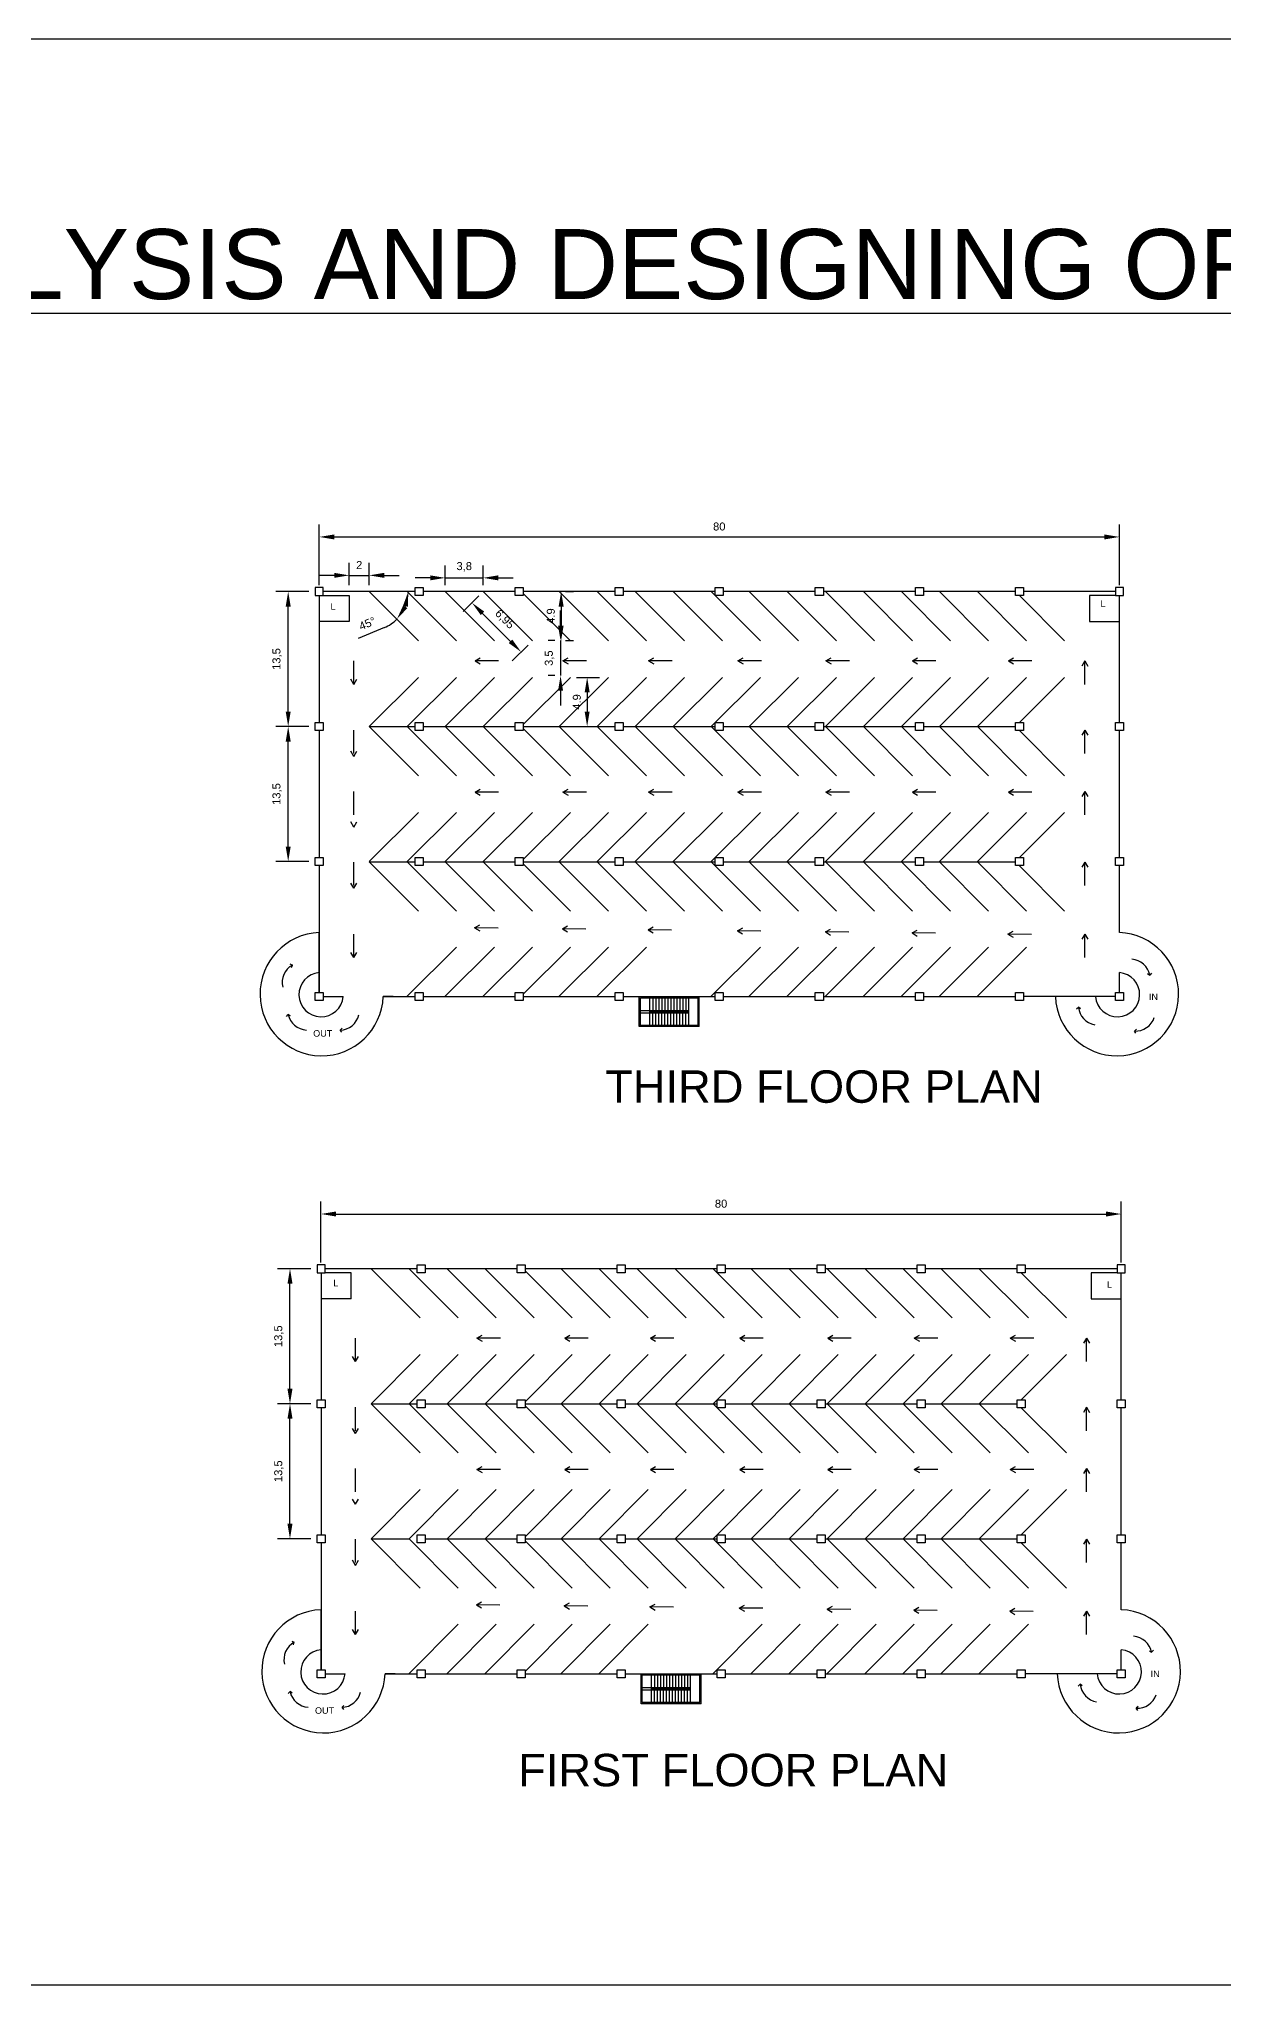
# Model space of a CAD drawing. Header units: metres. Extents: x -406 to 20, y 433 to 628.
# Drawn here: x -284.8 to -166.4, y 433.2 to 627.8 of the extents above; entities that cross this region are included whole.
import ezdxf

# ---------------------------------------------------------------- set-up
doc = ezdxf.new("R2010")
doc.units = ezdxf.units.M
doc.header["$LTSCALE"] = 0.1
doc.styles.get("Standard").update_dxf_attribs({"font": 'arial.ttf'})
doc.dimstyles.new('ISO-25', dxfattribs={"dimtxt": 0.8, "dimasz": 1.5, "dimexe": 1.25, "dimexo": 0.625, "dimtad": 1, "dimtxsty": 'Standard', "dimcen": 2.5, "dimadec": 0, "dimazin": 0, "dimtfac": 1, "dimtmove": 0, "dimatfit": 3, "dimfxl": 1, "dimarcsym": 0})

# ---------------------------------------------------------------- blocks, each defined once
blk = doc.blocks.new('*D3')
at = {"color": 0, "lineweight": -2, "transparency": 16777216}
for p, q in [((-256.63, 505.42), (-256.63, 511.51)), ((-255.13, 510.26), (-178.13, 510.26)), ((-176.63, 505.42), (-176.63, 511.51))]:
    blk.add_line(p, q, dxfattribs=at)
at = {"color": 0, "transparency": 16777216}
for points in [[(-255.13, 510.51), (-255.13, 510.01), (-256.63, 510.26)], [(-178.13, 510.51), (-178.13, 510.01), (-176.63, 510.26)]]:
    blk.add_solid(points, dxfattribs=at)
at = {"layer": 'Defpoints', "color": 0, "transparency": 16777216}
for p in [(-176.63, 510.26), (-256.63, 504.79), (-176.63, 504.79)]:
    blk.add_point(p, dxfattribs=at)
at = {"color": 0, "transparency": 16777216, "insert": (-216.63, 511.29), "char_height": 0.8, "attachment_point": 5}
blk.add_mtext('80', dxfattribs=at)
blk = doc.blocks.new('*D4')
at = {"color": 0, "lineweight": -2, "transparency": 16777216}
for p, q in [((-257.65, 504.79), (-260.98, 504.79)), ((-259.73, 492.79), (-259.73, 503.29)), ((-257.65, 491.29), (-260.98, 491.29))]:
    blk.add_line(p, q, dxfattribs=at)
at = {"color": 0, "transparency": 16777216}
for points in [[(-259.98, 503.29), (-259.48, 503.29), (-259.73, 504.79)], [(-259.98, 492.79), (-259.48, 492.79), (-259.73, 491.29)]]:
    blk.add_solid(points, dxfattribs=at)
at = {"layer": 'Defpoints', "color": 0, "transparency": 16777216}
for p in [(-259.73, 504.79), (-257.03, 504.79), (-257.03, 491.29)]:
    blk.add_point(p, dxfattribs=at)
at = {"color": 0, "transparency": 16777216, "insert": (-260.83, 498.04), "char_height": 0.8, "attachment_point": 5, "rotation": 90}
blk.add_mtext('13,5', dxfattribs=at)
blk = doc.blocks.new('*D5')
at = {"color": 0, "lineweight": -2, "transparency": 16777216}
for p, q in [((-257.65, 491.29), (-260.98, 491.29)), ((-259.73, 479.29), (-259.73, 489.79)), ((-257.65, 477.79), (-260.98, 477.79))]:
    blk.add_line(p, q, dxfattribs=at)
at = {"color": 0, "transparency": 16777216}
for points in [[(-259.98, 489.79), (-259.48, 489.79), (-259.73, 491.29)], [(-259.98, 479.29), (-259.48, 479.29), (-259.73, 477.79)]]:
    blk.add_solid(points, dxfattribs=at)
at = {"layer": 'Defpoints', "color": 0, "transparency": 16777216}
for p in [(-259.73, 491.29), (-257.03, 491.29), (-257.03, 477.79)]:
    blk.add_point(p, dxfattribs=at)
at = {"color": 0, "transparency": 16777216, "insert": (-260.83, 484.54), "char_height": 0.8, "attachment_point": 5, "rotation": 90}
blk.add_mtext('13,5', dxfattribs=at)
blk = doc.blocks.new('*D6')
at = {"color": 0, "lineweight": -2, "transparency": 16777216}
for p, q in [((-256.81, 573.13), (-256.81, 579.21)), ((-255.31, 577.96), (-178.31, 577.96)), ((-176.81, 573.13), (-176.81, 579.21))]:
    blk.add_line(p, q, dxfattribs=at)
at = {"color": 0, "transparency": 16777216}
for points in [[(-255.31, 578.21), (-255.31, 577.71), (-256.81, 577.96)], [(-178.31, 578.21), (-178.31, 577.71), (-176.81, 577.96)]]:
    blk.add_solid(points, dxfattribs=at)
at = {"layer": 'Defpoints', "color": 0, "transparency": 16777216}
for p in [(-176.81, 577.96), (-256.81, 572.5), (-176.81, 572.5)]:
    blk.add_point(p, dxfattribs=at)
at = {"color": 0, "transparency": 16777216, "insert": (-216.81, 579), "char_height": 0.8, "attachment_point": 5}
blk.add_mtext('80', dxfattribs=at)
blk = doc.blocks.new('*D7')
at = {"color": 0, "lineweight": -2, "transparency": 16777216}
for p, q in [((-257.83, 572.5), (-261.16, 572.5)), ((-259.91, 560.5), (-259.91, 571)), ((-257.83, 559), (-261.16, 559))]:
    blk.add_line(p, q, dxfattribs=at)
at = {"color": 0, "transparency": 16777216}
for points in [[(-260.16, 571), (-259.66, 571), (-259.91, 572.5)], [(-260.16, 560.5), (-259.66, 560.5), (-259.91, 559)]]:
    blk.add_solid(points, dxfattribs=at)
at = {"layer": 'Defpoints', "color": 0, "transparency": 16777216}
for p in [(-259.91, 572.5), (-257.21, 572.5), (-257.21, 559)]:
    blk.add_point(p, dxfattribs=at)
at = {"color": 0, "transparency": 16777216, "insert": (-261.01, 565.75), "char_height": 0.8, "attachment_point": 5, "rotation": 90}
blk.add_mtext('13,5', dxfattribs=at)
blk = doc.blocks.new('*D8')
at = {"color": 0, "lineweight": -2, "transparency": 16777216}
for p, q in [((-257.83, 559), (-261.16, 559)), ((-259.91, 547), (-259.91, 557.5)), ((-257.83, 545.5), (-261.16, 545.5))]:
    blk.add_line(p, q, dxfattribs=at)
at = {"color": 0, "transparency": 16777216}
for points in [[(-260.16, 557.5), (-259.66, 557.5), (-259.91, 559)], [(-260.16, 547), (-259.66, 547), (-259.91, 545.5)]]:
    blk.add_solid(points, dxfattribs=at)
at = {"layer": 'Defpoints', "color": 0, "transparency": 16777216}
for p in [(-259.91, 559), (-257.21, 559), (-257.21, 545.5)]:
    blk.add_point(p, dxfattribs=at)
at = {"color": 0, "transparency": 16777216, "insert": (-261.01, 552.25), "char_height": 0.8, "attachment_point": 5, "rotation": 90}
blk.add_mtext('13,5', dxfattribs=at)
blk = doc.blocks.new('*D12')
at = {"color": 0, "lineweight": -2, "transparency": 16777216}
blk.add_line((-250.29, 568.9), (-252.92, 567.79), dxfattribs=at)
for start, end in [(337.1399, 337.8601), (292.8601, 315)]:
    blk.add_arc((-251.81, 572.5), 3.91, start, end, dxfattribs=at)
at = {"color": 0, "transparency": 16777216}
for points in [[(-248.43, 571.08), (-247.94, 570.98), (-247.9, 572.5)], [(-248, 570.84), (-248.41, 571.12), (-249.04, 569.74)]]:
    blk.add_solid(points, dxfattribs=at)
at = {"layer": 'Defpoints', "color": 0, "transparency": 16777216}
for p in [(-256.41, 572.5), (-251.81, 572.5), (-247.21, 572.5), (-248.03, 571.49), (-246.89, 567.58)]:
    blk.add_point(p, dxfattribs=at)
at = {"color": 0, "transparency": 16777216, "insert": (-252, 569.3), "char_height": 0.8, "attachment_point": 5, "rotation": 22.8601}
blk.add_mtext('45°', dxfattribs=at)
blk = doc.blocks.new('*D13')
at = {"color": 0, "lineweight": -2, "transparency": 16777216}
for p, q in [((-244.21, 573.13), (-244.21, 575.12)), ((-240.41, 573.13), (-240.41, 575.12)), ((-245.71, 573.87), (-247.21, 573.87)), ((-244.21, 573.87), (-240.41, 573.87)), ((-238.91, 573.87), (-237.41, 573.87))]:
    blk.add_line(p, q, dxfattribs=at)
at = {"color": 0, "transparency": 16777216}
for points in [[(-245.71, 574.12), (-245.71, 573.62), (-244.21, 573.87)], [(-238.91, 574.12), (-238.91, 573.62), (-240.41, 573.87)]]:
    blk.add_solid(points, dxfattribs=at)
at = {"layer": 'Defpoints', "color": 0, "transparency": 16777216}
for p in [(-244.21, 572.5), (-240.41, 573.87), (-240.41, 572.5)]:
    blk.add_point(p, dxfattribs=at)
at = {"color": 0, "transparency": 16777216, "insert": (-242.31, 574.97), "char_height": 0.8, "attachment_point": 5}
blk.add_mtext('3,8', dxfattribs=at)
blk = doc.blocks.new('*D14')
at = {"color": 0, "lineweight": -2, "transparency": 16777216}
for p, q in [((-240.85, 572.06), (-242.42, 570.49)), ((-240.47, 570.31), (-237.68, 567.52)), ((-235.93, 567.14), (-237.5, 565.57))]:
    blk.add_line(p, q, dxfattribs=at)
at = {"color": 0, "transparency": 16777216}
for points in [[(-240.3, 570.49), (-240.65, 570.14), (-241.53, 571.37)], [(-237.5, 567.69), (-237.85, 567.34), (-236.62, 566.46)]]:
    blk.add_solid(points, dxfattribs=at)
at = {"layer": 'Defpoints', "color": 0, "transparency": 16777216}
for p in [(-240.41, 572.5), (-236.62, 566.46), (-235.49, 567.58)]:
    blk.add_point(p, dxfattribs=at)
at = {"color": 0, "transparency": 16777216, "insert": (-238.29, 569.7), "char_height": 0.8, "attachment_point": 5, "rotation": 315}
blk.add_mtext('6,95', dxfattribs=at)
blk = doc.blocks.new('*D15')
at = {"color": 0, "lineweight": -2, "transparency": 16777216}
for p, q in [((-232.18, 572.5), (-231.37, 572.5)), ((-232.62, 571), (-232.62, 569.09)), ((-232.18, 567.59), (-231.37, 567.59))]:
    blk.add_line(p, q, dxfattribs=at)
at = {"color": 0, "transparency": 16777216}
for points in [[(-232.87, 571), (-232.37, 571), (-232.62, 572.5)], [(-232.87, 569.09), (-232.37, 569.09), (-232.62, 567.59)]]:
    blk.add_solid(points, dxfattribs=at)
at = {"layer": 'Defpoints', "color": 0, "transparency": 16777216}
for p in [(-232.81, 572.5), (-232.81, 567.59), (-232.62, 567.59)]:
    blk.add_point(p, dxfattribs=at)
at = {"color": 0, "transparency": 16777216, "insert": (-233.65, 570.05), "char_height": 0.8, "attachment_point": 5, "rotation": 90}
blk.add_mtext('4.9', dxfattribs=at)
blk = doc.blocks.new('*D17')
at = {"color": 0, "lineweight": -2, "transparency": 16777216}
for p, q in [((-232.68, 569.09), (-232.68, 570.59)), ((-233.24, 567.59), (-233.93, 567.59)), ((-232.68, 567.59), (-232.68, 564.09)), ((-233.24, 564.09), (-233.93, 564.09)), ((-232.68, 562.59), (-232.68, 561.09))]:
    blk.add_line(p, q, dxfattribs=at)
at = {"color": 0, "transparency": 16777216}
for points in [[(-232.93, 569.09), (-232.43, 569.09), (-232.68, 567.59)], [(-232.93, 562.59), (-232.43, 562.59), (-232.68, 564.09)]]:
    blk.add_solid(points, dxfattribs=at)
at = {"layer": 'Defpoints', "color": 0, "transparency": 16777216}
for p in [(-232.62, 567.59), (-232.68, 564.09), (-232.62, 564.09)]:
    blk.add_point(p, dxfattribs=at)
at = {"color": 0, "transparency": 16777216, "insert": (-233.78, 565.84), "char_height": 0.8, "attachment_point": 5, "rotation": 90}
blk.add_mtext('3,5', dxfattribs=at)
blk = doc.blocks.new('*D20')
at = {"color": 0, "lineweight": -2, "transparency": 16777216}
for p, q in [((-231.07, 563.92), (-228.77, 563.92)), ((-230.02, 562.42), (-230.02, 560.5)), ((-231.07, 559), (-228.77, 559))]:
    blk.add_line(p, q, dxfattribs=at)
at = {"color": 0, "transparency": 16777216}
for points in [[(-230.27, 562.42), (-229.77, 562.42), (-230.02, 563.92)], [(-230.27, 560.5), (-229.77, 560.5), (-230.02, 559)]]:
    blk.add_solid(points, dxfattribs=at)
at = {"layer": 'Defpoints', "color": 0, "transparency": 16777216}
for p in [(-231.69, 563.92), (-231.69, 559), (-230.02, 559)]:
    blk.add_point(p, dxfattribs=at)
at = {"color": 0, "transparency": 16777216, "insert": (-231.05, 561.46), "char_height": 0.8, "attachment_point": 5, "rotation": 90}
blk.add_mtext('4.9', dxfattribs=at)
blk = doc.blocks.new('*D21')
at = {"color": 0, "lineweight": -2, "transparency": 16777216}
for p, q in [((-255.31, 574.12), (-256.81, 574.12)), ((-253.81, 573.13), (-253.81, 575.37)), ((-253.81, 574.12), (-251.81, 574.12)), ((-251.81, 573.13), (-251.81, 575.37)), ((-250.31, 574.12), (-248.81, 574.12)), ((-373.15, 505.33), (-373.15, 508.83)), ((-363.15, 505.33), (-363.15, 508.83)), ((-364.65, 507.58), (-371.65, 507.58))]:
    blk.add_line(p, q, dxfattribs=at)
at = {"color": 0, "transparency": 16777216}
for points in [[(-255.31, 574.37), (-255.31, 573.87), (-253.81, 574.12)], [(-250.31, 574.37), (-250.31, 573.87), (-251.81, 574.12)], [(-371.65, 507.83), (-371.65, 507.33), (-373.15, 507.58)], [(-364.65, 507.83), (-364.65, 507.33), (-363.15, 507.58)]]:
    blk.add_solid(points, dxfattribs=at)
at = {"layer": 'Defpoints', "color": 0, "transparency": 16777216}
for p in [(-251.81, 574.12), (-253.81, 572.5), (-251.81, 572.5), (-373.15, 507.58), (-373.15, 504.71), (-363.15, 504.71)]:
    blk.add_point(p, dxfattribs=at)
at = {"color": 0, "transparency": 16777216, "char_height": 0.8, "attachment_point": 5}
for s, insert in [('2', (-252.81, 575.15)), ('10', (-368.15, 508.61))]:
    blk.add_mtext(s, dxfattribs=dict(at, insert=insert))

msp = doc.modelspace()

# ---------------------------------------------------------------- linework, layer by layer
for p, q in [((-247.206, 572.5), (-256.406, 572.5)), ((-251.806, 572.5), (-246.89, 567.585)), ((-248.006, 572.5), (-243.09, 567.585)), ((-237.206, 572.5), (-246.406, 572.5)), ((-244.206, 572.5), (-239.29, 567.585)), ((-240.406, 572.5), (-235.49, 567.585)), ((-227.206, 572.5), (-236.406, 572.5)), ((-236.406, 572.3), (-231.69, 567.585)), ((-232.806, 572.5), (-227.89, 567.585)), ((-229.006, 572.5), (-224.09, 567.585)), ((-217.206, 572.5), (-226.406, 572.5)), ((-225.206, 572.5), (-220.29, 567.585)), ((-221.406, 572.5), (-216.49, 567.585)), ((-217.606, 572.5), (-212.69, 567.585)), ((-207.206, 572.5), (-216.406, 572.5)), ((-213.806, 572.5), (-208.89, 567.585)), ((-210.006, 572.5), (-205.09, 567.585)), ((-197.206, 572.5), (-206.406, 572.5)), ((-206.206, 572.5), (-201.29, 567.585)), ((-202.406, 572.5), (-197.49, 567.585)), ((-198.606, 572.5), (-193.69, 567.585)), ((-187.206, 572.5), (-196.406, 572.5)), ((-194.806, 572.5), (-189.89, 567.585)), ((-191.006, 572.5), (-186.09, 567.585)), ((-177.206, 572.5), (-186.406, 572.5)), ((-256.806, 572.1), (-256.806, 559.4)), ((-256.406, 572.1), (-253.806, 572.1)), ((-253.806, 572.1), (-253.806, 569.5)), ((-186.806, 572.1), (-182.29, 567.585)), ((-177.206, 572.1), (-179.806, 572.1)), ((-179.806, 572.1), (-179.806, 569.5)), ((-176.806, 559.4), (-176.806, 572.1)), ((-253.806, 569.5), (-256.806, 569.5)), ((-179.806, 569.5), (-176.806, 569.5)), ((-253.347, 563.22), (-253.347, 565.566)), ((-241.223, 565.566), (-240.711, 565.867)), ((-238.877, 565.566), (-241.223, 565.566)), ((-241.223, 565.566), (-240.711, 565.265)), ((-232.438, 565.566), (-231.926, 565.867)), ((-230.092, 565.566), (-232.438, 565.566)), ((-232.438, 565.566), (-231.926, 565.265)), ((-223.877, 565.566), (-223.366, 565.867)), ((-221.531, 565.566), (-223.877, 565.566)), ((-223.877, 565.566), (-223.366, 565.265)), ((-214.94, 565.566), (-214.428, 565.867)), ((-212.594, 565.566), (-214.94, 565.566)), ((-214.94, 565.566), (-214.428, 565.265)), ((-206.15, 565.566), (-205.638, 565.867)), ((-203.804, 565.566), (-206.15, 565.566)), ((-206.15, 565.566), (-205.638, 565.265)), ((-197.49, 565.566), (-196.978, 565.867)), ((-195.144, 565.566), (-197.49, 565.566)), ((-197.49, 565.566), (-196.978, 565.265)), ((-187.898, 565.566), (-187.386, 565.867)), ((-185.552, 565.566), (-187.898, 565.566)), ((-187.898, 565.566), (-187.386, 565.265)), ((-180.264, 565.566), (-180.565, 565.054)), ((-180.264, 563.22), (-180.264, 565.566)), ((-180.264, 565.566), (-179.964, 565.054)), ((-253.347, 563.22), (-253.648, 563.732)), ((-253.347, 563.22), (-253.046, 563.732)), ((-251.806, 559), (-246.89, 563.916)), ((-248.006, 559), (-243.09, 563.916)), ((-244.206, 559), (-239.29, 563.916)), ((-240.406, 559), (-235.49, 563.916)), ((-236.406, 559.2), (-231.69, 563.916)), ((-232.806, 559), (-227.89, 563.916)), ((-229.006, 559), (-224.09, 563.916)), ((-225.206, 559), (-220.29, 563.916)), ((-221.406, 559), (-216.49, 563.916)), ((-217.606, 559), (-212.69, 563.916)), ((-213.806, 559), (-208.89, 563.916)), ((-210.006, 559), (-205.09, 563.916)), ((-206.206, 559), (-201.29, 563.916)), ((-202.406, 559), (-197.49, 563.916)), ((-198.606, 559), (-193.69, 563.916)), ((-194.806, 559), (-189.89, 563.916)), ((-191.006, 559), (-186.09, 563.916)), ((-186.806, 559.4), (-182.29, 563.916)), ((-256.806, 558.6), (-256.806, 545.9)), ((-253.347, 556.297), (-253.347, 558.643)), ((-251.806, 559), (-248.006, 559)), ((-251.806, 559), (-246.89, 554.085)), ((-248.006, 559), (-247.206, 559)), ((-248.006, 559), (-243.09, 554.085)), ((-246.406, 559), (-237.206, 559)), ((-244.206, 559), (-239.29, 554.085)), ((-240.406, 559), (-235.49, 554.085)), ((-236.406, 559), (-227.206, 559)), ((-236.406, 558.8), (-231.69, 554.085)), ((-232.806, 559), (-227.89, 554.085)), ((-229.006, 559), (-224.09, 554.085)), ((-226.406, 559), (-217.206, 559)), ((-225.206, 559), (-220.29, 554.085)), ((-221.406, 559), (-216.49, 554.085)), ((-217.606, 559), (-212.69, 554.085)), ((-216.406, 559), (-207.206, 559)), ((-213.806, 559), (-208.89, 554.085)), ((-210.006, 559), (-205.09, 554.085)), ((-206.406, 559), (-197.206, 559)), ((-206.206, 559), (-201.29, 554.085)), ((-202.406, 559), (-197.49, 554.085)), ((-198.606, 559), (-193.69, 554.085)), ((-196.406, 559), (-187.206, 559)), ((-194.806, 559), (-189.89, 554.085)), ((-191.006, 559), (-186.09, 554.085)), ((-186.806, 558.6), (-182.29, 554.085)), ((-180.264, 558.643), (-180.565, 558.131)), ((-180.264, 556.297), (-180.264, 558.643)), ((-180.264, 558.643), (-179.964, 558.131)), ((-176.806, 545.9), (-176.806, 558.6)), ((-253.347, 556.015), (-253.648, 556.526)), ((-253.347, 556.015), (-253.046, 556.526)), ((-241.223, 552.435), (-240.711, 552.736)), ((-232.438, 552.435), (-231.926, 552.736)), ((-223.877, 552.435), (-223.366, 552.736)), ((-214.94, 552.435), (-214.428, 552.736)), ((-206.15, 552.435), (-205.638, 552.736)), ((-197.49, 552.435), (-196.978, 552.736)), ((-187.898, 552.435), (-187.386, 552.736)), ((-253.347, 550.172), (-253.347, 552.518)), ((-238.877, 552.435), (-241.223, 552.435)), ((-241.223, 552.435), (-240.711, 552.134)), ((-230.092, 552.435), (-232.438, 552.435)), ((-232.438, 552.435), (-231.926, 552.134)), ((-221.531, 552.435), (-223.877, 552.435)), ((-223.877, 552.435), (-223.366, 552.134)), ((-212.594, 552.435), (-214.94, 552.435)), ((-214.94, 552.435), (-214.428, 552.134)), ((-203.804, 552.435), (-206.15, 552.435)), ((-206.15, 552.435), (-205.638, 552.134)), ((-195.144, 552.435), (-197.49, 552.435)), ((-197.49, 552.435), (-196.978, 552.134)), ((-185.552, 552.435), (-187.898, 552.435)), ((-187.898, 552.435), (-187.386, 552.134)), ((-180.264, 552.518), (-180.565, 552.007)), ((-180.264, 550.172), (-180.264, 552.518)), ((-180.264, 552.518), (-179.964, 552.007)), ((-253.347, 548.953), (-253.648, 549.464)), ((-253.347, 548.953), (-253.046, 549.464)), ((-251.806, 545.5), (-246.89, 550.416)), ((-248.006, 545.5), (-243.09, 550.416)), ((-244.206, 545.5), (-239.29, 550.416)), ((-240.406, 545.5), (-235.49, 550.416)), ((-236.406, 545.7), (-231.69, 550.416)), ((-232.806, 545.5), (-227.89, 550.416)), ((-229.006, 545.5), (-224.09, 550.416)), ((-225.206, 545.5), (-220.29, 550.416)), ((-221.406, 545.5), (-216.49, 550.416)), ((-217.606, 545.5), (-212.69, 550.416)), ((-213.806, 545.5), (-208.89, 550.416)), ((-210.006, 545.5), (-205.09, 550.416)), ((-206.206, 545.5), (-201.29, 550.416)), ((-202.406, 545.5), (-197.49, 550.416)), ((-198.606, 545.5), (-193.69, 550.416)), ((-194.806, 545.5), (-189.89, 550.416)), ((-191.006, 545.5), (-186.09, 550.416)), ((-186.806, 545.9), (-182.29, 550.416)), ((-256.806, 545.1), (-256.806, 532.4)), ((-253.347, 543.11), (-253.347, 545.456)), ((-251.806, 545.473), (-248.006, 545.473)), ((-251.806, 545.473), (-246.89, 540.557)), ((-248.006, 545.473), (-247.206, 545.473)), ((-248.006, 545.473), (-243.09, 540.557)), ((-246.406, 545.473), (-237.206, 545.473)), ((-244.206, 545.473), (-239.29, 540.557)), ((-240.406, 545.473), (-235.49, 540.557)), ((-236.406, 545.473), (-227.206, 545.473)), ((-236.406, 545.273), (-231.69, 540.557)), ((-232.806, 545.473), (-227.89, 540.557)), ((-229.006, 545.473), (-224.09, 540.557)), ((-226.406, 545.473), (-217.206, 545.473)), ((-225.206, 545.473), (-220.29, 540.557)), ((-221.406, 545.473), (-216.49, 540.557)), ((-217.606, 545.473), (-212.69, 540.557)), ((-216.406, 545.473), (-207.206, 545.473)), ((-213.806, 545.473), (-208.89, 540.557)), ((-210.006, 545.473), (-205.09, 540.557)), ((-206.406, 545.473), (-197.206, 545.473)), ((-206.206, 545.473), (-201.29, 540.557)), ((-202.406, 545.473), (-197.49, 540.557)), ((-198.606, 545.473), (-193.69, 540.557)), ((-196.406, 545.473), (-187.206, 545.473)), ((-194.806, 545.473), (-189.89, 540.557)), ((-191.006, 545.473), (-186.09, 540.557)), ((-186.806, 545.073), (-182.29, 540.557)), ((-180.264, 545.456), (-180.565, 544.945)), ((-180.264, 543.11), (-180.264, 545.456)), ((-180.264, 545.456), (-179.964, 544.945)), ((-176.806, 538.4), (-176.806, 545.1)), ((-253.347, 542.828), (-253.648, 543.34)), ((-253.347, 542.828), (-253.046, 543.34)), ((-241.268, 538.882), (-240.752, 539.177)), ((-232.483, 538.777), (-231.968, 539.072)), ((-256.806, 534.4), (-256.806, 538.4)), ((-253.347, 535.905), (-253.347, 538.251)), ((-238.922, 538.854), (-241.268, 538.882)), ((-241.268, 538.882), (-240.76, 538.575)), ((-230.137, 538.749), (-232.483, 538.777)), ((-232.483, 538.777), (-231.975, 538.47)), ((-223.924, 538.674), (-223.408, 538.969)), ((-221.578, 538.646), (-223.924, 538.674)), ((-223.924, 538.674), (-223.415, 538.367)), ((-214.987, 538.567), (-214.471, 538.862)), ((-212.641, 538.539), (-214.987, 538.567)), ((-214.987, 538.567), (-214.479, 538.26)), ((-206.198, 538.462), (-205.682, 538.757)), ((-203.852, 538.434), (-206.198, 538.462)), ((-206.198, 538.462), (-205.69, 538.155)), ((-197.538, 538.358), (-197.023, 538.653)), ((-195.192, 538.33), (-197.538, 538.358)), ((-197.538, 538.358), (-197.03, 538.051)), ((-187.946, 538.243), (-187.431, 538.538)), ((-185.601, 538.215), (-187.946, 538.243)), ((-187.946, 538.243), (-187.438, 537.936)), ((-180.264, 538.251), (-180.565, 537.739)), ((-180.264, 535.905), (-180.264, 538.251)), ((-180.264, 538.251), (-179.964, 537.739)), ((-259.731, 535.262), (-259.49, 535.149)), ((-259.563, 534.893), (-259.49, 535.149)), ((-253.347, 535.905), (-253.648, 536.417)), ((-253.347, 535.905), (-253.046, 536.417)), ((-248.006, 532.028), (-243.09, 536.944)), ((-244.206, 532.028), (-239.29, 536.944)), ((-240.406, 532.028), (-235.49, 536.944)), ((-236.406, 532.228), (-231.69, 536.944)), ((-232.806, 532.028), (-227.89, 536.944)), ((-229.006, 532.028), (-224.09, 536.944)), ((-217.606, 532.028), (-212.69, 536.944)), ((-213.806, 532.028), (-208.89, 536.944)), ((-210.006, 532.028), (-205.09, 536.944)), ((-206.206, 532.028), (-201.29, 536.944)), ((-202.406, 532.028), (-197.49, 536.944)), ((-198.606, 532.028), (-193.69, 536.944)), ((-194.806, 532.028), (-189.89, 536.944)), ((-191.006, 532.028), (-186.09, 536.944)), ((-256.806, 532.4), (-256.806, 534.4)), ((-176.806, 532.4), (-176.806, 534.4)), ((-173.99, 534.297), (-173.768, 534.149)), ((-173.587, 534.344), (-173.768, 534.149)), ((-256.406, 532), (-254.406, 532)), ((-249.406, 532), (-250.406, 532)), ((-250.406, 532), (-247.206, 532)), ((-246.406, 532), (-237.206, 532)), ((-236.406, 532), (-227.206, 532)), ((-226.406, 532), (-217.206, 532)), ((-224.806, 529), (-224.806, 532)), ((-224.691, 531.885), (-218.921, 531.885)), ((-224.691, 529.115), (-224.691, 531.885)), ((-223.756, 530.385), (-223.756, 531.885)), ((-223.456, 531.885), (-223.456, 530.615)), ((-223.156, 531.885), (-223.156, 530.615)), ((-222.856, 531.885), (-222.856, 530.615)), ((-222.556, 531.885), (-222.556, 530.615)), ((-222.256, 531.885), (-222.256, 530.615)), ((-221.956, 531.885), (-221.956, 530.615)), ((-221.656, 531.885), (-221.656, 530.615)), ((-221.356, 531.885), (-221.356, 530.615)), ((-221.056, 531.885), (-221.056, 530.615)), ((-220.756, 531.885), (-220.756, 530.615)), ((-220.456, 531.885), (-220.456, 530.615)), ((-220.156, 531.885), (-220.156, 530.615)), ((-219.856, 529.115), (-219.856, 531.885)), ((-218.921, 529.115), (-218.921, 531.885)), ((-218.806, 529), (-218.806, 532)), ((-216.406, 532), (-207.206, 532)), ((-206.406, 532), (-197.206, 532)), ((-196.406, 532), (-187.206, 532)), ((-177.206, 532), (-186.406, 532)), ((-260.085, 530.019), (-259.907, 530.217)), ((-259.683, 530.072), (-259.907, 530.217)), ((-224.691, 530.615), (-219.856, 530.615)), ((-224.691, 530.385), (-219.856, 530.385)), ((-223.756, 530.5), (-219.856, 530.5)), ((-223.756, 529.115), (-223.756, 530.385)), ((-223.456, 529.115), (-223.456, 530.385)), ((-223.156, 529.115), (-223.156, 530.385)), ((-222.856, 529.115), (-222.856, 530.385)), ((-222.556, 529.115), (-222.556, 530.385)), ((-222.256, 529.115), (-222.256, 530.385)), ((-221.956, 529.115), (-221.956, 530.385)), ((-221.656, 529.115), (-221.656, 530.385)), ((-221.356, 529.115), (-221.356, 530.385)), ((-221.056, 529.115), (-221.056, 530.385)), ((-220.756, 529.115), (-220.756, 530.385)), ((-220.456, 529.115), (-220.456, 530.385)), ((-220.156, 529.115), (-220.156, 530.385)), ((-181.101, 530.771), (-180.901, 530.948)), ((-180.695, 530.779), (-180.901, 530.948)), ((-254.523, 528.837), (-254.704, 528.641)), ((-254.54, 528.431), (-254.704, 528.641)), ((-218.806, 529), (-224.806, 529)), ((-218.921, 529.115), (-224.691, 529.115)), ((-175.102, 528.733), (-175.3, 528.554)), ((-175.155, 528.33), (-175.3, 528.554)), ((-256.626, 504.394), (-256.626, 491.694)), ((-247.026, 504.794), (-256.226, 504.794)), ((-253.626, 504.394), (-256.226, 504.394)), ((-253.626, 501.794), (-253.626, 504.394)), ((-251.626, 504.794), (-246.71, 499.878)), ((-247.826, 504.794), (-242.91, 499.878)), ((-237.026, 504.794), (-246.226, 504.794)), ((-244.026, 504.794), (-239.11, 499.878)), ((-240.226, 504.794), (-235.31, 499.878)), ((-227.026, 504.794), (-236.226, 504.794)), ((-236.226, 504.594), (-231.51, 499.878)), ((-232.626, 504.794), (-227.71, 499.878)), ((-228.826, 504.794), (-223.91, 499.878)), ((-217.026, 504.794), (-226.226, 504.794)), ((-225.026, 504.794), (-220.11, 499.878)), ((-221.226, 504.794), (-216.31, 499.878)), ((-217.426, 504.794), (-212.51, 499.878)), ((-207.026, 504.794), (-216.226, 504.794)), ((-213.626, 504.794), (-208.71, 499.878)), ((-209.826, 504.794), (-204.91, 499.878)), ((-197.026, 504.794), (-206.226, 504.794)), ((-206.026, 504.794), (-201.11, 499.878)), ((-202.226, 504.794), (-197.31, 499.878)), ((-198.426, 504.794), (-193.51, 499.878)), ((-187.026, 504.794), (-196.226, 504.794)), ((-194.626, 504.794), (-189.71, 499.878)), ((-190.826, 504.794), (-185.91, 499.878)), ((-186.626, 504.394), (-182.11, 499.878)), ((-177.026, 504.794), (-186.226, 504.794)), ((-177.026, 504.394), (-179.626, 504.394)), ((-179.626, 504.394), (-179.626, 501.794)), ((-176.626, 491.694), (-176.626, 504.394)), ((-253.626, 501.794), (-256.626, 501.794)), ((-179.626, 501.794), (-176.626, 501.794)), ((-253.167, 495.513), (-253.167, 497.859)), ((-241.042, 497.859), (-240.531, 498.16)), ((-238.696, 497.859), (-241.042, 497.859)), ((-241.042, 497.859), (-240.531, 497.558)), ((-232.257, 497.859), (-231.746, 498.16)), ((-229.911, 497.859), (-232.257, 497.859)), ((-232.257, 497.859), (-231.746, 497.558)), ((-223.697, 497.859), (-223.185, 498.16)), ((-221.351, 497.859), (-223.697, 497.859)), ((-223.697, 497.859), (-223.185, 497.558)), ((-214.76, 497.859), (-214.248, 498.16)), ((-212.413, 497.859), (-214.76, 497.859)), ((-214.76, 497.859), (-214.248, 497.558)), ((-205.97, 497.859), (-205.458, 498.16)), ((-203.624, 497.859), (-205.97, 497.859)), ((-205.97, 497.859), (-205.458, 497.558)), ((-197.31, 497.859), (-196.798, 498.16)), ((-194.964, 497.859), (-197.31, 497.859)), ((-197.31, 497.859), (-196.798, 497.558)), ((-187.717, 497.859), (-187.205, 498.16)), ((-185.371, 497.859), (-187.717, 497.859)), ((-187.717, 497.859), (-187.205, 497.558)), ((-180.084, 497.859), (-180.385, 497.347)), ((-180.084, 495.513), (-180.084, 497.859)), ((-180.084, 497.859), (-179.783, 497.347)), ((-253.167, 495.513), (-253.468, 496.025)), ((-253.167, 495.513), (-252.866, 496.025)), ((-251.626, 491.294), (-246.71, 496.21)), ((-247.826, 491.294), (-242.91, 496.21)), ((-244.026, 491.294), (-239.11, 496.21)), ((-240.226, 491.294), (-235.31, 496.21)), ((-236.226, 491.494), (-231.51, 496.21)), ((-232.626, 491.294), (-227.71, 496.21)), ((-228.826, 491.294), (-223.91, 496.21)), ((-225.026, 491.294), (-220.11, 496.21)), ((-221.226, 491.294), (-216.31, 496.21)), ((-217.426, 491.294), (-212.51, 496.21)), ((-213.626, 491.294), (-208.71, 496.21)), ((-209.826, 491.294), (-204.91, 496.21)), ((-206.026, 491.294), (-201.11, 496.21)), ((-202.226, 491.294), (-197.31, 496.21)), ((-198.426, 491.294), (-193.51, 496.21)), ((-194.626, 491.294), (-189.71, 496.21)), ((-190.826, 491.294), (-185.91, 496.21)), ((-186.626, 491.694), (-182.11, 496.21)), ((-256.626, 490.894), (-256.626, 478.194)), ((-253.167, 488.59), (-253.167, 490.936)), ((-251.626, 491.294), (-246.71, 486.378)), ((-251.626, 491.294), (-247.826, 491.294)), ((-247.826, 491.294), (-242.91, 486.378)), ((-247.826, 491.294), (-247.026, 491.294)), ((-246.226, 491.294), (-237.026, 491.294)), ((-244.026, 491.294), (-239.11, 486.378)), ((-240.226, 491.294), (-235.31, 486.378)), ((-236.226, 491.294), (-227.026, 491.294)), ((-236.226, 491.094), (-231.51, 486.378)), ((-232.626, 491.294), (-227.71, 486.378)), ((-228.826, 491.294), (-223.91, 486.378)), ((-226.226, 491.294), (-217.026, 491.294)), ((-225.026, 491.294), (-220.11, 486.378)), ((-221.226, 491.294), (-216.31, 486.378)), ((-217.426, 491.294), (-212.51, 486.378)), ((-216.226, 491.294), (-207.026, 491.294)), ((-213.626, 491.294), (-208.71, 486.378)), ((-209.826, 491.294), (-204.91, 486.378)), ((-206.226, 491.294), (-197.026, 491.294)), ((-206.026, 491.294), (-201.11, 486.378)), ((-202.226, 491.294), (-197.31, 486.378)), ((-198.426, 491.294), (-193.51, 486.378)), ((-196.226, 491.294), (-187.026, 491.294)), ((-194.626, 491.294), (-189.71, 486.378)), ((-190.826, 491.294), (-185.91, 486.378)), ((-186.626, 490.894), (-182.11, 486.378)), ((-180.084, 490.936), (-180.385, 490.424)), ((-180.084, 488.59), (-180.084, 490.936)), ((-180.084, 490.936), (-179.783, 490.424)), ((-176.626, 478.194), (-176.626, 490.894)), ((-253.167, 488.308), (-253.468, 488.82)), ((-253.167, 488.308), (-252.866, 488.82)), ((-253.167, 482.466), (-253.167, 484.812)), ((-241.042, 484.728), (-240.531, 485.029)), ((-238.696, 484.728), (-241.042, 484.728)), ((-241.042, 484.728), (-240.531, 484.427)), ((-232.257, 484.728), (-231.746, 485.029)), ((-229.911, 484.728), (-232.257, 484.728)), ((-232.257, 484.728), (-231.746, 484.427)), ((-223.697, 484.728), (-223.185, 485.029)), ((-221.351, 484.728), (-223.697, 484.728)), ((-223.697, 484.728), (-223.185, 484.427)), ((-214.76, 484.728), (-214.248, 485.029)), ((-212.413, 484.728), (-214.76, 484.728)), ((-214.76, 484.728), (-214.248, 484.427)), ((-205.97, 484.728), (-205.458, 485.029)), ((-203.624, 484.728), (-205.97, 484.728)), ((-205.97, 484.728), (-205.458, 484.427)), ((-197.31, 484.728), (-196.798, 485.029)), ((-194.964, 484.728), (-197.31, 484.728)), ((-197.31, 484.728), (-196.798, 484.427)), ((-187.717, 484.728), (-187.205, 485.029)), ((-185.371, 484.728), (-187.717, 484.728)), ((-187.717, 484.728), (-187.205, 484.427)), ((-180.084, 484.812), (-180.385, 484.3)), ((-180.084, 482.466), (-180.084, 484.812)), ((-180.084, 484.812), (-179.783, 484.3)), ((-251.626, 477.794), (-246.71, 482.71)), ((-247.826, 477.794), (-242.91, 482.71)), ((-244.026, 477.794), (-239.11, 482.71)), ((-240.226, 477.794), (-235.31, 482.71)), ((-236.226, 477.994), (-231.51, 482.71)), ((-232.626, 477.794), (-227.71, 482.71)), ((-228.826, 477.794), (-223.91, 482.71)), ((-225.026, 477.794), (-220.11, 482.71)), ((-221.226, 477.794), (-216.31, 482.71)), ((-217.426, 477.794), (-212.51, 482.71)), ((-213.626, 477.794), (-208.71, 482.71)), ((-209.826, 477.794), (-204.91, 482.71)), ((-206.026, 477.794), (-201.11, 482.71)), ((-202.226, 477.794), (-197.31, 482.71)), ((-198.426, 477.794), (-193.51, 482.71)), ((-194.626, 477.794), (-189.71, 482.71)), ((-190.826, 477.794), (-185.91, 482.71)), ((-186.626, 478.194), (-182.11, 482.71)), ((-253.167, 481.246), (-253.468, 481.758)), ((-253.167, 481.246), (-252.866, 481.758)), ((-256.626, 477.394), (-256.626, 464.694)), ((-253.167, 475.404), (-253.167, 477.75)), ((-251.626, 477.766), (-246.71, 472.85)), ((-251.626, 477.766), (-247.826, 477.766)), ((-247.826, 477.766), (-242.91, 472.85)), ((-246.226, 477.766), (-237.026, 477.766)), ((-244.026, 477.766), (-239.11, 472.85)), ((-240.226, 477.766), (-235.31, 472.85)), ((-236.226, 477.766), (-227.026, 477.766)), ((-236.226, 477.566), (-231.51, 472.85)), ((-232.626, 477.766), (-227.71, 472.85)), ((-228.826, 477.766), (-223.91, 472.85)), ((-226.226, 477.766), (-217.026, 477.766)), ((-225.026, 477.766), (-220.11, 472.85)), ((-221.226, 477.766), (-216.31, 472.85)), ((-217.426, 477.766), (-212.51, 472.85)), ((-216.226, 477.766), (-207.026, 477.766)), ((-213.626, 477.766), (-208.71, 472.85)), ((-209.826, 477.766), (-204.91, 472.85)), ((-206.226, 477.766), (-197.026, 477.766)), ((-206.026, 477.766), (-201.11, 472.85)), ((-202.226, 477.766), (-197.31, 472.85)), ((-198.426, 477.766), (-193.51, 472.85)), ((-196.226, 477.766), (-187.026, 477.766)), ((-194.626, 477.766), (-189.71, 472.85)), ((-190.826, 477.766), (-185.91, 472.85)), ((-186.626, 477.366), (-182.11, 472.85)), ((-180.084, 477.75), (-180.385, 477.238)), ((-180.084, 475.404), (-180.084, 477.75)), ((-180.084, 477.75), (-179.783, 477.238)), ((-176.626, 470.694), (-176.626, 477.394)), ((-253.167, 475.122), (-253.468, 475.633)), ((-253.167, 475.122), (-252.866, 475.633)), ((-241.087, 471.176), (-240.572, 471.47)), ((-238.741, 471.147), (-241.087, 471.176)), ((-241.087, 471.176), (-240.579, 470.869)), ((-232.303, 471.07), (-231.788, 471.365)), ((-229.957, 471.042), (-232.303, 471.07)), ((-232.303, 471.07), (-231.795, 470.763)), ((-223.743, 470.968), (-223.228, 471.263)), ((-221.397, 470.94), (-223.743, 470.968)), ((-223.743, 470.968), (-223.235, 470.661)), ((-214.806, 470.861), (-214.291, 471.155)), ((-206.017, 470.755), (-205.502, 471.05)), ((-197.358, 470.652), (-196.842, 470.946)), ((-256.626, 466.694), (-256.626, 470.694)), ((-253.167, 468.199), (-253.167, 470.545)), ((-247.826, 464.321), (-242.91, 469.237)), ((-244.026, 464.321), (-239.11, 469.237)), ((-240.226, 464.321), (-235.31, 469.237)), ((-236.226, 464.521), (-231.51, 469.237)), ((-232.626, 464.321), (-227.71, 469.237)), ((-228.826, 464.321), (-223.91, 469.237)), ((-217.426, 464.321), (-212.51, 469.237)), ((-212.46, 470.833), (-214.806, 470.861)), ((-214.806, 470.861), (-214.298, 470.554)), ((-213.626, 464.321), (-208.71, 469.237)), ((-209.826, 464.321), (-204.91, 469.237)), ((-206.026, 464.321), (-201.11, 469.237)), ((-203.671, 470.727), (-206.017, 470.755)), ((-206.017, 470.755), (-205.509, 470.448)), ((-202.226, 464.321), (-197.31, 469.237)), ((-198.426, 464.321), (-193.51, 469.237)), ((-195.012, 470.624), (-197.358, 470.652)), ((-197.358, 470.652), (-196.85, 470.345)), ((-194.626, 464.321), (-189.71, 469.237)), ((-190.826, 464.321), (-185.91, 469.237)), ((-187.766, 470.537), (-187.251, 470.832)), ((-185.42, 470.509), (-187.766, 470.537)), ((-187.766, 470.537), (-187.258, 470.23)), ((-180.084, 470.545), (-180.385, 470.033)), ((-180.084, 468.199), (-180.084, 470.545)), ((-180.084, 470.545), (-179.783, 470.033)), ((-259.551, 467.555), (-259.309, 467.442)), ((-259.382, 467.186), (-259.309, 467.442)), ((-253.167, 468.199), (-253.468, 468.71)), ((-253.167, 468.199), (-252.866, 468.71)), ((-256.626, 464.694), (-256.626, 466.694)), ((-176.626, 464.694), (-176.626, 466.694)), ((-173.81, 466.59), (-173.588, 466.442)), ((-173.407, 466.638), (-173.588, 466.442)), ((-256.226, 464.294), (-254.226, 464.294)), ((-249.226, 464.294), (-250.226, 464.294)), ((-250.226, 464.294), (-247.026, 464.294)), ((-246.226, 464.294), (-237.026, 464.294)), ((-236.226, 464.294), (-227.026, 464.294)), ((-226.226, 464.294), (-217.026, 464.294)), ((-224.626, 461.294), (-224.626, 464.294)), ((-224.511, 464.179), (-218.741, 464.179)), ((-224.511, 461.409), (-224.511, 464.179)), ((-223.576, 462.679), (-223.576, 464.179)), ((-223.276, 464.179), (-223.276, 462.909)), ((-222.976, 464.179), (-222.976, 462.909)), ((-222.676, 464.179), (-222.676, 462.909)), ((-222.376, 464.179), (-222.376, 462.909)), ((-222.076, 464.179), (-222.076, 462.909)), ((-221.776, 464.179), (-221.776, 462.909)), ((-221.476, 464.179), (-221.476, 462.909)), ((-221.176, 464.179), (-221.176, 462.909)), ((-220.876, 464.179), (-220.876, 462.909)), ((-220.576, 464.179), (-220.576, 462.909)), ((-220.276, 464.179), (-220.276, 462.909)), ((-219.976, 464.179), (-219.976, 462.909)), ((-219.676, 461.409), (-219.676, 464.179)), ((-218.741, 461.409), (-218.741, 464.179)), ((-218.626, 461.294), (-218.626, 464.294)), ((-216.226, 464.294), (-207.026, 464.294)), ((-206.226, 464.294), (-197.026, 464.294)), ((-196.226, 464.294), (-187.026, 464.294)), ((-177.026, 464.294), (-186.226, 464.294)), ((-180.92, 463.064), (-180.721, 463.241)), ((-180.514, 463.072), (-180.721, 463.241)), ((-259.905, 462.312), (-259.726, 462.51)), ((-259.502, 462.365), (-259.726, 462.51)), ((-218.626, 461.294), (-224.626, 461.294)), ((-224.511, 462.909), (-219.676, 462.909)), ((-224.511, 462.679), (-219.676, 462.679)), ((-218.741, 461.409), (-224.511, 461.409)), ((-223.576, 462.794), (-219.676, 462.794)), ((-223.576, 461.409), (-223.576, 462.679)), ((-223.276, 461.409), (-223.276, 462.679)), ((-222.976, 461.409), (-222.976, 462.679)), ((-222.676, 461.409), (-222.676, 462.679)), ((-222.376, 461.409), (-222.376, 462.679)), ((-222.076, 461.409), (-222.076, 462.679)), ((-221.776, 461.409), (-221.776, 462.679)), ((-221.476, 461.409), (-221.476, 462.679)), ((-221.176, 461.409), (-221.176, 462.679)), ((-220.876, 461.409), (-220.876, 462.679)), ((-220.576, 461.409), (-220.576, 462.679)), ((-220.276, 461.409), (-220.276, 462.679)), ((-219.976, 461.409), (-219.976, 462.679)), ((-254.343, 461.13), (-254.524, 460.935)), ((-254.359, 460.725), (-254.524, 460.935)), ((-174.922, 461.026), (-175.12, 460.847)), ((-174.975, 460.623), (-175.12, 460.847))]:
    msp.add_line(p, q)
for points in [[(-406.077, 627.757), (20.399, 627.757), (20.399, 433.16), (-406.077, 433.16)], [(-257.206, 572.1), (-256.406, 572.1), (-256.406, 572.9), (-257.206, 572.9)], [(-247.206, 572.9), (-246.406, 572.9), (-246.406, 572.1), (-247.206, 572.1)], [(-237.206, 572.9), (-236.406, 572.9), (-236.406, 572.1), (-237.206, 572.1)], [(-227.206, 572.9), (-226.406, 572.9), (-226.406, 572.1), (-227.206, 572.1)], [(-217.206, 572.9), (-216.406, 572.9), (-216.406, 572.1), (-217.206, 572.1)], [(-207.206, 572.9), (-206.406, 572.9), (-206.406, 572.1), (-207.206, 572.1)], [(-197.206, 572.9), (-196.406, 572.9), (-196.406, 572.1), (-197.206, 572.1)], [(-187.206, 572.9), (-186.406, 572.9), (-186.406, 572.1), (-187.206, 572.1)], [(-177.206, 572.1), (-176.406, 572.1), (-176.406, 572.9), (-177.206, 572.9)], [(-257.206, 559.4), (-256.406, 559.4), (-256.406, 558.6), (-257.206, 558.6)], [(-247.206, 559.4), (-246.406, 559.4), (-246.406, 558.6), (-247.206, 558.6)], [(-247.206, 559.4), (-246.406, 559.4), (-246.406, 558.6), (-247.206, 558.6)], [(-237.206, 559.4), (-236.406, 559.4), (-236.406, 558.6), (-237.206, 558.6)], [(-237.206, 559.4), (-236.406, 559.4), (-236.406, 558.6), (-237.206, 558.6)], [(-227.206, 559.4), (-226.406, 559.4), (-226.406, 558.6), (-227.206, 558.6)], [(-227.206, 559.4), (-226.406, 559.4), (-226.406, 558.6), (-227.206, 558.6)], [(-217.206, 559.4), (-216.406, 559.4), (-216.406, 558.6), (-217.206, 558.6)], [(-217.206, 559.4), (-216.406, 559.4), (-216.406, 558.6), (-217.206, 558.6)], [(-207.206, 559.4), (-206.406, 559.4), (-206.406, 558.6), (-207.206, 558.6)], [(-207.206, 559.4), (-206.406, 559.4), (-206.406, 558.6), (-207.206, 558.6)], [(-197.206, 559.4), (-196.406, 559.4), (-196.406, 558.6), (-197.206, 558.6)], [(-197.206, 559.4), (-196.406, 559.4), (-196.406, 558.6), (-197.206, 558.6)], [(-187.206, 559.4), (-186.406, 559.4), (-186.406, 558.6), (-187.206, 558.6)], [(-187.206, 559.4), (-186.406, 559.4), (-186.406, 558.6), (-187.206, 558.6)], [(-177.206, 559.4), (-176.406, 559.4), (-176.406, 558.6), (-177.206, 558.6)], [(-257.206, 545.9), (-256.406, 545.9), (-256.406, 545.1), (-257.206, 545.1)], [(-247.206, 545.9), (-246.406, 545.9), (-246.406, 545.1), (-247.206, 545.1)], [(-247.206, 545.9), (-246.406, 545.9), (-246.406, 545.1), (-247.206, 545.1)], [(-237.206, 545.9), (-236.406, 545.9), (-236.406, 545.1), (-237.206, 545.1)], [(-237.206, 545.9), (-236.406, 545.9), (-236.406, 545.1), (-237.206, 545.1)], [(-227.206, 545.9), (-226.406, 545.9), (-226.406, 545.1), (-227.206, 545.1)], [(-227.206, 545.9), (-226.406, 545.9), (-226.406, 545.1), (-227.206, 545.1)], [(-217.206, 545.9), (-216.406, 545.9), (-216.406, 545.1), (-217.206, 545.1)], [(-217.206, 545.9), (-216.406, 545.9), (-216.406, 545.1), (-217.206, 545.1)], [(-207.206, 545.9), (-206.406, 545.9), (-206.406, 545.1), (-207.206, 545.1)], [(-207.206, 545.9), (-206.406, 545.9), (-206.406, 545.1), (-207.206, 545.1)], [(-197.206, 545.9), (-196.406, 545.9), (-196.406, 545.1), (-197.206, 545.1)], [(-197.206, 545.9), (-196.406, 545.9), (-196.406, 545.1), (-197.206, 545.1)], [(-187.206, 545.9), (-186.406, 545.9), (-186.406, 545.1), (-187.206, 545.1)], [(-187.206, 545.9), (-186.406, 545.9), (-186.406, 545.1), (-187.206, 545.1)], [(-177.206, 545.9), (-176.406, 545.9), (-176.406, 545.1), (-177.206, 545.1)], [(-257.206, 532.4), (-256.406, 532.4), (-256.406, 531.6), (-257.206, 531.6)], [(-247.206, 532.4), (-246.406, 532.4), (-246.406, 531.6), (-247.206, 531.6)], [(-237.206, 532.4), (-236.406, 532.4), (-236.406, 531.6), (-237.206, 531.6)], [(-227.206, 532.4), (-226.406, 532.4), (-226.406, 531.6), (-227.206, 531.6)], [(-217.206, 532.4), (-216.406, 532.4), (-216.406, 531.6), (-217.206, 531.6)], [(-207.206, 532.4), (-206.406, 532.4), (-206.406, 531.6), (-207.206, 531.6)], [(-197.206, 532.4), (-196.406, 532.4), (-196.406, 531.6), (-197.206, 531.6)], [(-187.206, 532.4), (-186.406, 532.4), (-186.406, 531.6), (-187.206, 531.6)], [(-177.206, 532.4), (-176.406, 532.4), (-176.406, 531.6), (-177.206, 531.6)], [(-257.026, 504.394), (-256.226, 504.394), (-256.226, 505.194), (-257.026, 505.194)], [(-247.026, 505.194), (-246.226, 505.194), (-246.226, 504.394), (-247.026, 504.394)], [(-237.026, 505.194), (-236.226, 505.194), (-236.226, 504.394), (-237.026, 504.394)], [(-227.026, 505.194), (-226.226, 505.194), (-226.226, 504.394), (-227.026, 504.394)], [(-217.026, 505.194), (-216.226, 505.194), (-216.226, 504.394), (-217.026, 504.394)], [(-207.026, 505.194), (-206.226, 505.194), (-206.226, 504.394), (-207.026, 504.394)], [(-197.026, 505.194), (-196.226, 505.194), (-196.226, 504.394), (-197.026, 504.394)], [(-187.026, 505.194), (-186.226, 505.194), (-186.226, 504.394), (-187.026, 504.394)], [(-177.026, 504.394), (-176.226, 504.394), (-176.226, 505.194), (-177.026, 505.194)], [(-257.026, 491.694), (-256.226, 491.694), (-256.226, 490.894), (-257.026, 490.894)], [(-247.026, 491.694), (-246.226, 491.694), (-246.226, 490.894), (-247.026, 490.894)], [(-237.026, 491.694), (-236.226, 491.694), (-236.226, 490.894), (-237.026, 490.894)], [(-227.026, 491.694), (-226.226, 491.694), (-226.226, 490.894), (-227.026, 490.894)], [(-217.026, 491.694), (-216.226, 491.694), (-216.226, 490.894), (-217.026, 490.894)], [(-207.026, 491.694), (-206.226, 491.694), (-206.226, 490.894), (-207.026, 490.894)], [(-197.026, 491.694), (-196.226, 491.694), (-196.226, 490.894), (-197.026, 490.894)], [(-187.026, 491.694), (-186.226, 491.694), (-186.226, 490.894), (-187.026, 490.894)], [(-177.026, 491.694), (-176.226, 491.694), (-176.226, 490.894), (-177.026, 490.894)], [(-257.026, 478.194), (-256.226, 478.194), (-256.226, 477.394), (-257.026, 477.394)], [(-247.026, 478.194), (-246.226, 478.194), (-246.226, 477.394), (-247.026, 477.394)], [(-237.026, 478.194), (-236.226, 478.194), (-236.226, 477.394), (-237.026, 477.394)], [(-227.026, 478.194), (-226.226, 478.194), (-226.226, 477.394), (-227.026, 477.394)], [(-217.026, 478.194), (-216.226, 478.194), (-216.226, 477.394), (-217.026, 477.394)], [(-207.026, 478.194), (-206.226, 478.194), (-206.226, 477.394), (-207.026, 477.394)], [(-197.026, 478.194), (-196.226, 478.194), (-196.226, 477.394), (-197.026, 477.394)], [(-187.026, 478.194), (-186.226, 478.194), (-186.226, 477.394), (-187.026, 477.394)], [(-177.026, 478.194), (-176.226, 478.194), (-176.226, 477.394), (-177.026, 477.394)], [(-257.026, 464.694), (-256.226, 464.694), (-256.226, 463.894), (-257.026, 463.894)], [(-247.026, 464.694), (-246.226, 464.694), (-246.226, 463.894), (-247.026, 463.894)], [(-237.026, 464.694), (-236.226, 464.694), (-236.226, 463.894), (-237.026, 463.894)], [(-227.026, 464.694), (-226.226, 464.694), (-226.226, 463.894), (-227.026, 463.894)], [(-217.026, 464.694), (-216.226, 464.694), (-216.226, 463.894), (-217.026, 463.894)], [(-207.026, 464.694), (-206.226, 464.694), (-206.226, 463.894), (-207.026, 463.894)], [(-197.026, 464.694), (-196.226, 464.694), (-196.226, 463.894), (-197.026, 463.894)], [(-187.026, 464.694), (-186.226, 464.694), (-186.226, 463.894), (-187.026, 463.894)], [(-177.026, 464.694), (-176.226, 464.694), (-176.226, 463.894), (-177.026, 463.894)]]:
    msp.add_lwpolyline(points, close=True)
for centre, radius, start, end in [((-256.564, 532.243), 6.162, 92.25396, 357.74604), ((-177.048, 532.243), 6.162, 182.25396, 87.74604), ((-258.53, 533.412), 1.984, 118.93307, 193.31644), ((-175.715, 533.765), 1.984, 11.1511, 85.53447), ((-256.614, 532.192), 2.217, 94.96207, 355.03793), ((-176.998, 532.192), 2.217, 184.96207, 85.03793), ((-257.965, 530.627), 1.984, 191.9434, 266.32677), ((-254.776, 530.624), 1.984, 272.07395, 346.45732), ((-178.926, 531.14), 1.984, 185.54476, 259.92813), ((-175.194, 530.535), 1.984, 266.93584, 341.31921), ((-256.383, 464.536), 6.162, 92.25396, 357.74604), ((-176.868, 464.536), 6.162, 182.25396, 87.74604), ((-258.349, 465.706), 1.984, 118.93307, 193.31644), ((-175.535, 466.058), 1.984, 11.1511, 85.53447), ((-256.434, 464.485), 2.217, 94.96207, 355.03793), ((-176.817, 464.485), 2.217, 184.96207, 85.03793), ((-178.746, 463.433), 1.984, 185.54476, 259.92813), ((-257.785, 462.921), 1.984, 191.9434, 266.32677), ((-254.595, 462.918), 1.984, 272.07395, 346.45732), ((-175.014, 462.829), 1.984, 266.93584, 341.31921)]:
    msp.add_arc(centre, radius, start, end)

# ---------------------------------------------------------------- texts
at = {"attachment_point": 1}
for s, insert, char_height, width in [('{\\LPLANNING, \\fArial|b0|i0|c0|p34;ANALYSIS\\fArial|b0|i0|c0|p34; AND \\fArial|b0|i0|c0|p34;DESIGNING\\fArial|b0|i0|c0|p34; OF MULTISTOREY CAR PARKING}', (-363.317, 608.743), 7, 353.88186), ('L', (-255.684, 571.324), 0.648, 277.78169), ('L', (-178.696, 571.611), 0.648, 277.78169), ('IN', (-173.86, 532.308), 0.648, 277.78169), ('OUT', (-257.411, 528.644), 0.648, 277.78169), ('THIRD FLOOR PLAN', (-228.219, 524.622), 3.24, 44.22098), ('L', (-255.399, 503.683), 0.648, 277.78169), ('L', (-178.049, 503.539), 0.648, 277.78169), ('IN', (-173.68, 464.601), 0.648, 277.78169), ('OUT', (-257.231, 460.937), 0.648, 277.78169), ('FIRST FLOOR PLAN', (-236.915, 456.281), 3.24, 44.22098)]:
    msp.add_mtext(s, dxfattribs=dict(at, insert=insert, char_height=char_height, width=width))

# ---------------------------------------------------------------- dimensions: what is measured, and where the dimension line sits
for base, p1, p2, picture, middle in [((-176.806, 577.964), (-256.806, 572.5), (-176.806, 572.5), '*D6', (-216.806, 578.997)), ((-251.806, 574.125), (-253.806, 572.5), (-251.806, 572.5), '*D21', (-252.806, 575.151)), ((-240.406, 573.866), (-244.206, 572.5), (-240.406, 572.5), '*D13', (-242.306, 574.972)), ((-176.626, 510.257), (-256.626, 504.794), (-176.626, 504.794), '*D3', (-216.626, 511.291))]:
    dim = msp.add_linear_dim(base=base, p1=p1, p2=p2, dimstyle='ISO-25')
    dim.commit()
    dim.dimension.update_dxf_attribs({"geometry": picture, "text_midpoint": middle})
dim = msp.add_linear_dim(base=(-373.147, 507.58), p1=(-363.147, 504.707), p2=(-373.147, 504.707), dimstyle='ISO-25')
dim.commit()
dim.dimension.update_dxf_attribs({"geometry": '*D21', "text_midpoint": (-368.147, 507.58), "dimtype": 160})
for base, p1, p2, picture, middle in [((-259.908, 572.5), (-257.206, 559), (-257.206, 572.5), '*D7', (-261.014, 565.75)), ((-232.676, 564.095), (-232.619, 567.595), (-232.619, 564.095), '*D17', (-233.781, 565.845)), ((-259.908, 559), (-257.206, 545.5), (-257.206, 559), '*D8', (-261.014, 552.25)), ((-259.728, 504.794), (-257.026, 491.294), (-257.026, 504.794), '*D4', (-260.834, 498.044)), ((-259.728, 491.294), (-257.026, 477.794), (-257.026, 491.294), '*D5', (-260.834, 484.544))]:
    dim = msp.add_linear_dim(base=base, p1=p1, p2=p2, angle=90, dimstyle='ISO-25')
    dim.commit()
    dim.dimension.update_dxf_attribs({"geometry": picture, "text_midpoint": middle})
dim = msp.add_angular_dim_2l(base=(-248.033, 571.489), line1=((-247.206, 572.5), (-256.406, 572.5)), line2=((-251.806, 572.5), (-246.89, 567.585)), dimstyle='ISO-25')
dim.commit()
dim.dimension.update_dxf_attribs({"geometry": '*D12', "text_midpoint": (-252.003, 569.298)})
dim = msp.add_aligned_dim(p1=(-240.406, 572.5), p2=(-235.49, 567.585), distance=-1.594, dimstyle='ISO-25')
dim.commit()
dim.dimension.update_dxf_attribs({"geometry": '*D14', "text_midpoint": (-238.293, 569.697)})
for base, p1, p2, picture, middle in [((-232.619, 567.595), (-232.806, 572.5), (-232.806, 567.595), '*D15', (-233.652, 570.048)), ((-230.017, 559), (-231.69, 563.916), (-231.69, 559), '*D20', (-231.051, 561.458))]:
    dim = msp.add_linear_dim(base=base, p1=p1, p2=p2, angle=90, text='4.9', dimstyle='ISO-25')
    dim.commit()
    dim.dimension.update_dxf_attribs({"geometry": picture, "text_midpoint": middle})

doc.saveas('drawing.dxf')
